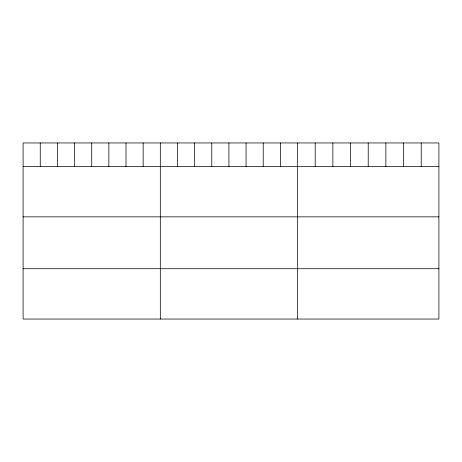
<?xml version="1.0" encoding="UTF-8"?>
<svg xmlns="http://www.w3.org/2000/svg" width="462" height="462" viewBox="0 0 462 462"><rect width="100%" height="100%" fill="white"/><g stroke="black" fill="none" stroke-linecap="round" stroke-linejoin="round"><path stroke-width="0.69" d="M438.9 166.522L438.9 319.04L23.1 319.04L23.1 142.96L438.9 142.96L438.9 166.522L23.1 166.522M23.1 216.851L438.9 216.851M23.1 268.711L438.9 268.711M421.228 142.96L421.228 166.522M403.557 142.96L403.557 166.522M385.886 142.96L385.886 166.522M368.214 142.96L368.214 166.522M350.543 142.96L350.543 166.522M332.871 142.96L332.871 166.522M315.2 142.96L315.2 166.522M297.528 142.96L297.528 319.04M280.376 142.96L280.376 166.522M263.225 142.96L263.225 166.522M246.073 142.96L246.073 166.522M228.921 142.96L228.921 166.522M211.769 142.96L211.769 166.522M194.618 142.96L194.618 166.522M177.466 142.96L177.466 166.522M160.314 142.96L160.314 319.04M143.162 142.96L143.162 166.522M126.01 142.96L126.01 166.522M108.859 142.96L108.859 166.522M91.707 142.96L91.707 166.522M74.555 142.96L74.555 166.522M57.404 142.96L57.404 166.522M40.252 142.96L40.252 166.522"/></g></svg>
